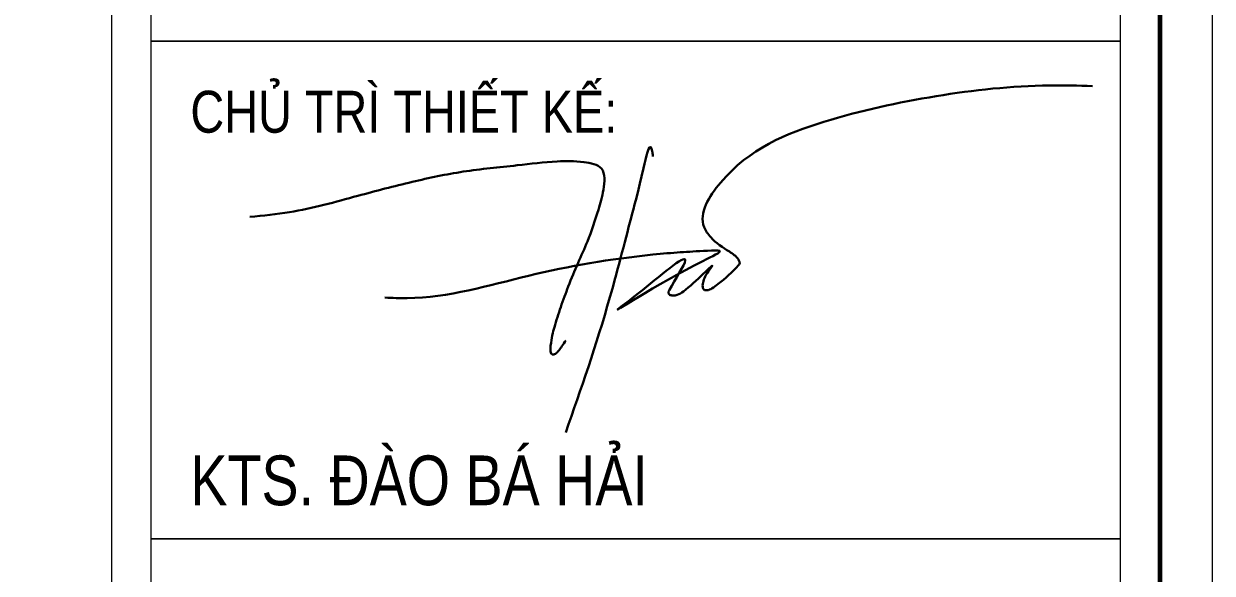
# Model space of a CAD drawing. Header units: millimetres. Extents: x 596422 to 1674380, y -367470 to 58862.
# Drawn here: x 783699 to 788235, y 4268 to 6365 of the extents above; entities that cross this region are included whole.
import ezdxf
from ezdxf.enums import TextEntityAlignment as Align

# ---------------------------------------------------------------- set-up
doc = ezdxf.new("R2010")
doc.units = ezdxf.units.MM
doc.header["$LTSCALE"] = 600
doc.header["$MEASUREMENT"] = 0
doc.layers.get('0').update_dxf_attribs({"lineweight": 0})
doc.layers.get('Defpoints').update_dxf_attribs({"lineweight": 0})
for name, color, linetype, lineweight in [('cat2', 22, 'Continuous', 30), ('Khungten ALC', 98, 'Continuous', 5), ('LC Text1', 3, 'Continuous', 20), ('LC Text2', 7, 'Continuous', 25)]:
    doc.layers.add(name, color=color, linetype=linetype, lineweight=lineweight)
doc.styles.add('ALC2', font='VHARIAL.TTF', dxfattribs={"width": 0.8})
doc.styles.add('Title', font='VHAVAN.TTF', dxfattribs={"width": 0.8})

# ---------------------------------------------------------------- blocks, each defined once
blk = doc.blocks.new('chu ky hai')
at = {"layer": 'cat2'}
for points in [[(-7107.599119212246, -1180.061159606965), (-6431.703963898821, -1197.380143754126), (-2774.930713225855, -521.977700657153), (976.1682062570471, 115.117539448489), (1801.009423621232, 185.8853522269637), (2622.288930898299, 234.1448963415751), (2985.735424885759, 230.6464506416232), (2480.323475366691, -77.51243472279748), (-29.59978607273661, -1485.635475870164), (540.133755231509, -1048.659535734623), (1949.215166765498, -60.39262837864226), (1473.785092892358, -942.0745109402924), (1448.63482646388, -998.5229421944241), (1448.941051634261, -1057.24778245663), (1476.763464264339, -1092.875253812788), (1572.296172858449, -1117.554897135531), (1706.835218405235, -1098.171980117215), (1897.816868501017, -993.4339299736894), (2754.445872744778, -240.1529661598033), (2527.436257067369, -595.3936901362031), (2479.078122514184, -767.5268415015016), (2476.559401009465, -863.8197929027374), (2514.681745168869, -944.5227464764321), (2606.782732856693, -960.0096223868313), (2750.027103980305, -904.7541698847781), (2939.182770589949, -770.2562348259962), (3555.391062160255, -205.9133534705616), (3585.372937806183, -163.113837609475), (3551.111125695752, -34.71291886171093), (3281.274244881468, 204.9667411251576), (2715.898544070544, 641.5289164018468), (2520.037044875557, 942.2565728077316), (3011.342502372572, 2283.543605446408), (6131.0367377738, 4121.153267558257), (9513.843833860243, 4894.316444142314), (12932.64257296105, 5217.963774803618), (14228.18547869218, 5199.98323581327)], [(975.4405193511124, 3070.109431431614), (960.3605136804669, 3196.975675514612), (923.81664125924, 3337.905689675652), (689.8347331110854, 2724.531495967705), (349.1958921218757, 1352.499517876015), (-321.8599074182566, -1170.634265588305), (-1656.018278135685, -5246.622391227807)], [(-11175.22609046171, 1253.03273893852), (-9978.27024565055, 1395.978864222358), (-7921.227875228738, 1888.450722850452), (-6284.167482224992, 2308.560517408943), (-4743.774005246582, 2617.995489143155), (-3121.454904109007, 2809.159598850703), (-1910.796474896139, 2926.925845651946), (-1107.262119223131, 2905.514231899346), (-578.6308213280281, 2709.011584003747), (-517.0719838186633, 2074.852441116294), (-670.706445572665, 1470.224110267416), (-1000.124205133645, 507.385037686734), (-1282.114315642591, -134.7645938945134), (-1576.454876109588, -845.9162348198661), (-1805.067988400115, -1464.654339988425), (-1995.926297013104, -2070.38328655943), (-2108.670080407412, -2631.393223207947), (-2056.375460700248, -2899.138621226011), (-1966.578340530403, -2873.579857565645), (-1871.216475728777, -2785.903023431689), (-1767.78054264036, -2650.851218075011), (-1652.513727387786, -2475.780396431559)]]:
    blk.add_spline(points, degree=3, dxfattribs=at)
blk = doc.blocks.new('ALC')
at = {"layer": 'Defpoints', "lineweight": 0}
blk.add_lwpolyline([(-1199.999999582767, -14849.99999999255), (-1199.999999582767, 14849.99999999255), (40799.99891111255, 14849.99999999255), (40799.99891111255, -14849.99999999255)], close=True, dxfattribs=at)
at = {"layer": 'Khungten ALC', "color": 154, "lineweight": 15}
blk.add_line((36600.02574175596, 14649.99999999255), (36600.02574175596, -14649.99999999255), dxfattribs=at)
at = {"layer": 'Khungten ALC', "color": 154, "lineweight": 60}
blk.add_lwpolyline([(0, -14649.99999999255), (0, 14649.99999999255), (40599.99891117215, 14649.99999999255), (40599.99891117215, -14649.99999999255)], close=True, dxfattribs=at)
at = {"layer": 'Khungten ALC', "color": 154, "lineweight": 15}
for points in [[(36750.02493607998, -3284.236508578091), (40449.99971687794, -3284.236508578091), (40449.99971687794, -1384.329152412742), (36750.02493607998, -1384.329152412742)], [(36750.02493607998, -5184.143864743441), (40449.99971687794, -5184.143864743441), (40449.99971687794, -3284.236508578091), (36750.02493607998, -3284.236508578091)], [(36750.02493607998, -7084.05122090879), (40449.99971687794, -7084.05122090879), (40449.99971687794, -5184.143864743441), (36750.02493607998, -5184.143864743441)]]:
    blk.add_lwpolyline(points, close=True, dxfattribs=at)
at = {"layer": 'cat2', "xscale": 0.1265625, "yscale": 0.1265625, "zscale": 0.1265625}
blk.add_blockref('chu ky hai', (38542.28347051002, -4114.156355484718), dxfattribs=at)
at = {"layer": 'LC Text1', "style": 'Title'}
for tag, width, p, p2 in [('TENBANVE1', 1.985741806082449, (36912.6576448679, -10202.4053179175), (40339.14494544268, -10202.4053179175)), ('TENBANVE2', 1.422785707095644, (36912.6576448679, -10879.11064330491), (40339.14494544268, -10879.11064330491))]:
    blk.add_attdef(tag, text='', height=249.9999935159641, dxfattribs=dict(at, width=width)).set_placement(p, p2, align=Align.FIT)
at = {"layer": 'LC Text1', "style": 'ALC2', "width": 0.8}
blk.add_attdef('KYHIEU', text='', height=190, dxfattribs=at).set_placement((39525.00602167845, -14180.00080568343), align=Align.CENTER)
at = {"layer": 'LC Text2', "style": 'ALC2', "width": 0.8}
for s, height, p in [('chñ tr× thiÕt kÕ:', 159.9999958502171, (36900.46625998931, -3634.107836903073)), ('kts. ®µo b¸ h¶i', 190, (36900.46625998931, -5056.395128093689))]:
    blk.add_text(s, height=height, dxfattribs=at).set_placement(p)

msp = doc.modelspace()

# ---------------------------------------------------------------- block references
msp.add_blockref('ALC', (747434.5099925209, 9583.517384484396))

doc.saveas('drawing.dxf')
